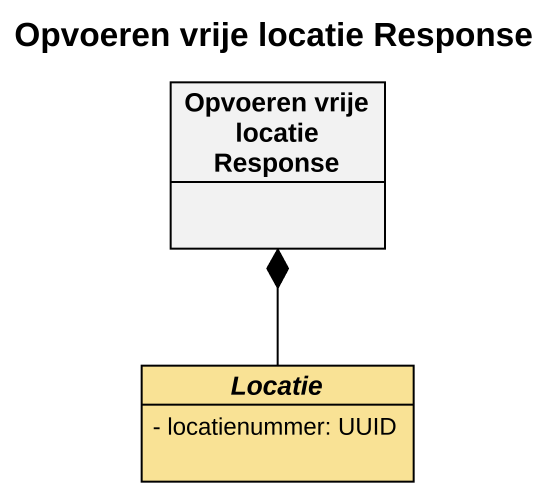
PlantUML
@startuml
title Opvoeren vrije locatie Response
hide circle
hide empty members
skinparam classAttributeIconSize 0
class "Opvoeren vrije locatie Response" as Opvoeren_vrije_locatie
abstract class Locatie #F9E295 {
  - locatienummer: UUID
}
Locatie -up-* Opvoeren_vrije_locatie
@enduml
